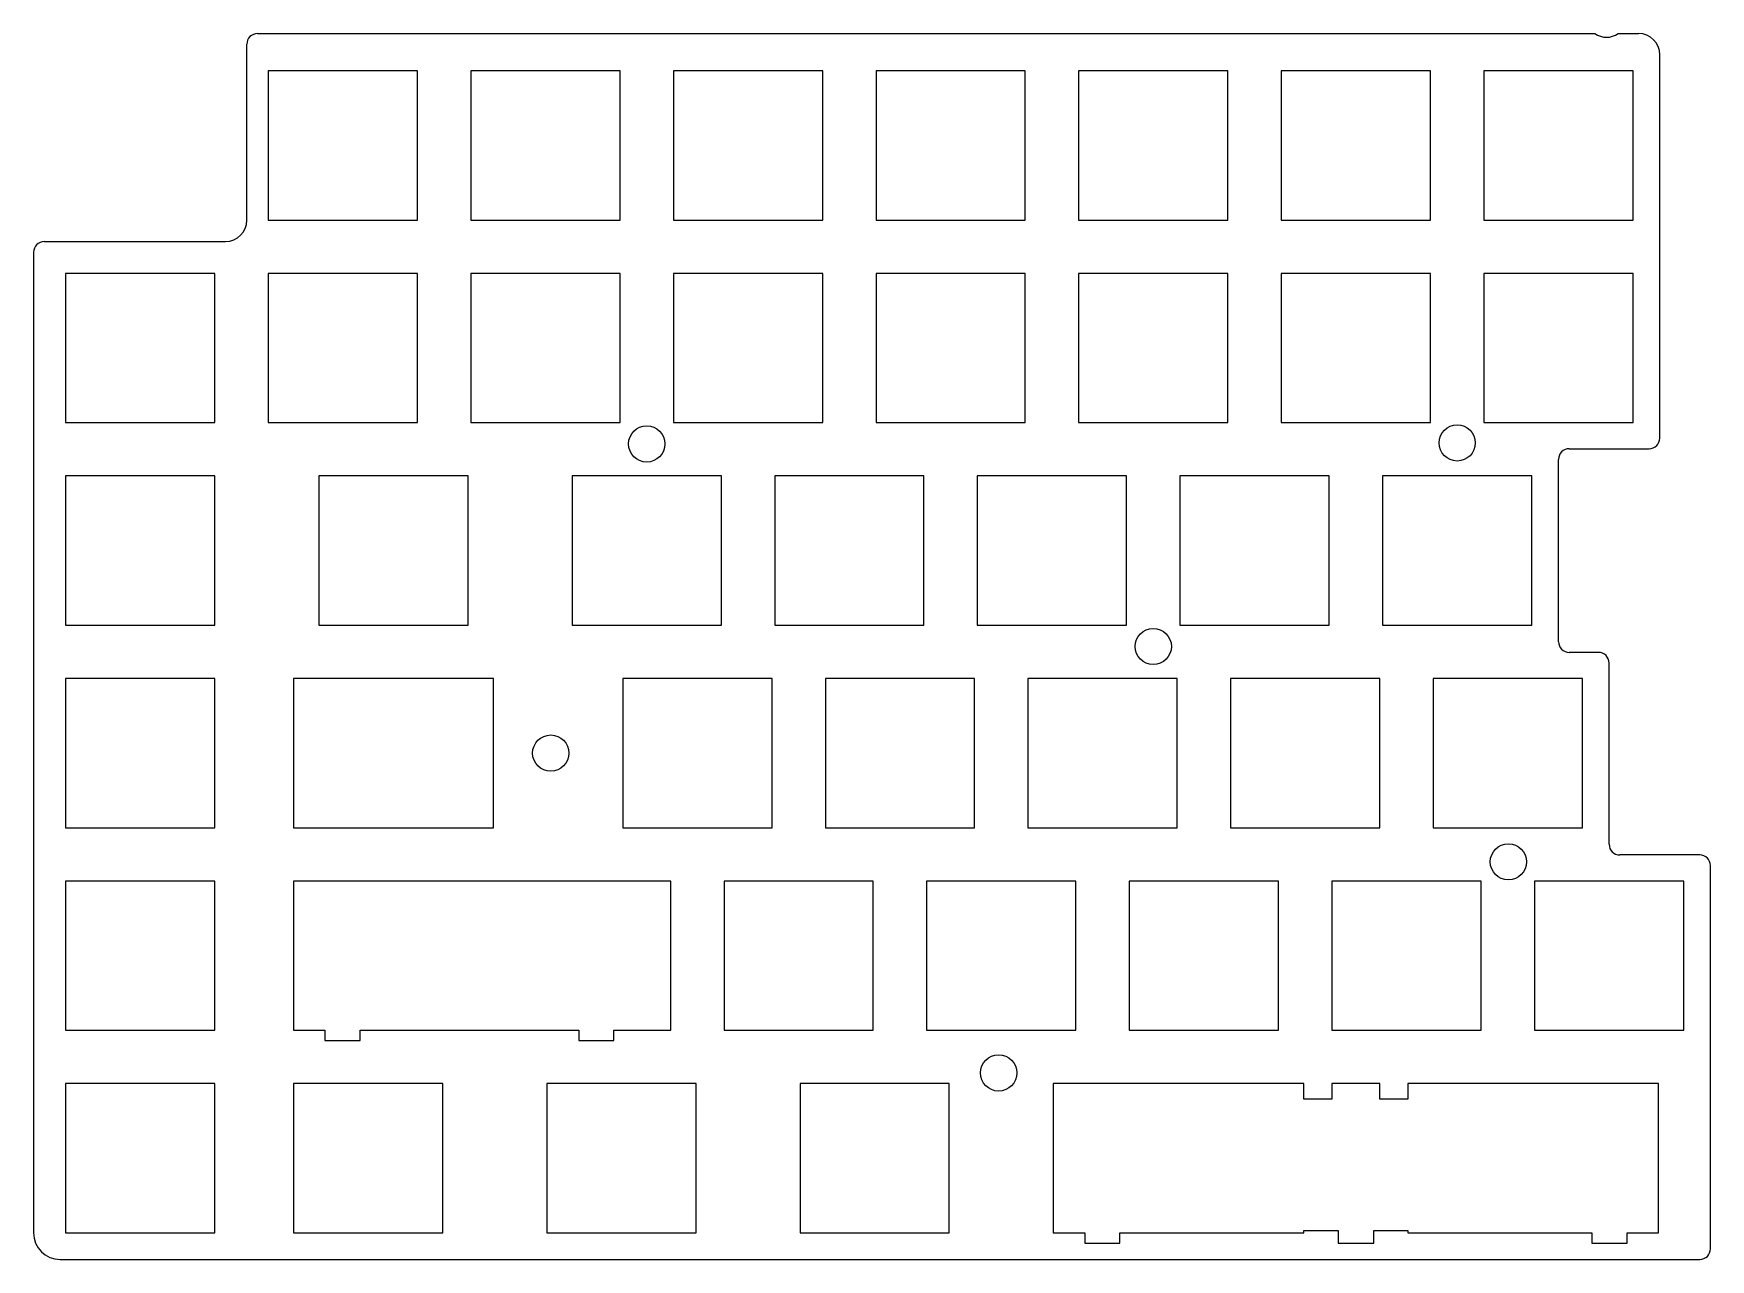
# Model space of a CAD drawing. Header units: millimetres. Extents: x 0 to 157, y 0 to 115.
import ezdxf

# ---------------------------------------------------------------- set-up
doc = ezdxf.new("R2010")
doc.units = ezdxf.units.MM

msp = doc.modelspace()

# ---------------------------------------------------------------- linework, layer by layer
at = {"color": 7, "linetype": 'Continuous', "lineweight": 25}
for p, q in [((20.5002, 115.0004), (145.91663, 115.0004)), ((148.08337, 115.0004), (150, 115.0004)), ((19.5002, 97.485), (19.5002, 114.0004)), ((152, 77.05), (152, 113.0004)), ((21.5002, 111.5004), (21.5002, 97.4996)), ((35.4998, 111.5004), (21.5002, 111.5004)), ((35.4998, 97.4996), (35.4998, 111.5004)), ((40.4994, 111.5004), (40.4994, 97.4996)), ((54.5005, 111.5004), (40.4994, 111.5004)), ((54.5005, 97.4996), (54.5005, 111.5004)), ((59.4995, 111.5004), (59.4995, 97.4996)), ((73.5005, 111.5004), (59.4995, 111.5004)), ((73.5005, 97.4996), (73.5005, 111.5004)), ((78.5005, 111.5004), (78.5005, 97.4996)), ((92.4995, 111.5004), (78.5005, 111.5004)), ((92.4995, 97.4996), (92.4995, 111.5004)), ((97.5005, 111.5004), (97.5005, 97.4996)), ((111.5005, 111.5004), (97.5005, 111.5004)), ((111.5005, 97.4996), (111.5005, 111.5004)), ((116.4995, 111.5004), (116.4995, 97.4996)), ((130.5005, 111.5004), (116.4995, 111.5004)), ((130.5005, 97.4996), (130.5005, 111.5004)), ((135.4995, 111.5004), (135.4995, 97.4996)), ((149.4995, 111.5004), (135.4995, 111.5004)), ((149.4995, 97.4996), (149.4995, 111.5004)), ((21.5002, 97.4996), (35.4998, 97.4996)), ((40.4994, 97.4996), (54.5005, 97.4996)), ((59.4995, 97.4996), (73.5005, 97.4996)), ((78.5005, 97.4996), (92.4995, 97.4996)), ((97.5005, 97.4996), (111.5005, 97.4996)), ((116.4995, 97.4996), (130.5005, 97.4996)), ((135.4995, 97.4996), (149.4995, 97.4996)), ((-0.5, 94.485), (-0.5, 2.5)), ((0.5, 95.485), (17.5002, 95.485)), ((2.4999, 92.5), (2.4999, 78.5004)), ((16.4996, 92.5), (2.4999, 92.5)), ((16.4996, 78.5004), (16.4996, 92.5)), ((21.5002, 92.5), (21.5002, 78.5004)), ((35.4998, 92.5), (21.5002, 92.5)), ((35.4998, 78.5004), (35.4998, 92.5)), ((40.4994, 92.5), (40.4994, 78.5004)), ((54.5005, 92.5), (40.4994, 92.5)), ((54.5005, 78.5004), (54.5005, 92.5)), ((59.4995, 92.5), (59.4995, 78.5004)), ((73.5005, 92.5), (59.4995, 92.5)), ((73.5005, 78.5004), (73.5005, 92.5)), ((78.5005, 92.5), (78.5005, 78.5004)), ((92.4995, 92.5), (78.5005, 92.5)), ((92.4995, 78.5004), (92.4995, 92.5)), ((97.5005, 92.5), (97.5005, 78.5004)), ((111.5005, 92.5), (97.5005, 92.5)), ((111.5005, 78.5004), (111.5005, 92.5)), ((116.4995, 92.5), (116.4995, 78.5004)), ((130.5005, 92.5), (116.4995, 92.5)), ((130.5005, 78.5004), (130.5005, 92.5)), ((135.4995, 92.5), (135.4995, 78.5004)), ((149.4995, 92.5), (135.4995, 92.5)), ((149.4995, 78.5004), (149.4995, 92.5)), ((2.4999, 78.5004), (16.4996, 78.5004)), ((21.5002, 78.5004), (35.4998, 78.5004)), ((40.4994, 78.5004), (54.5005, 78.5004)), ((59.4995, 78.5004), (73.5005, 78.5004)), ((78.5005, 78.5004), (92.4995, 78.5004)), ((97.5005, 78.5004), (111.5005, 78.5004)), ((116.4995, 78.5004), (130.5005, 78.5004)), ((135.4995, 78.5004), (149.4995, 78.5004)), ((143.5, 76.05), (151, 76.05)), ((142.5, 57.95), (142.5, 75.05)), ((2.4999, 73.4994), (2.4999, 59.5001)), ((16.4996, 73.4994), (2.4999, 73.4994)), ((16.4996, 59.5001), (16.4996, 73.4994)), ((26.2504, 73.4994), (26.2504, 59.5001)), ((40.25, 73.4994), (26.2504, 73.4994)), ((40.25, 59.5001), (40.25, 73.4994)), ((49.9997, 73.4994), (49.9997, 59.5001)), ((64.0005, 73.4994), (49.9997, 73.4994)), ((64.0005, 59.5001), (64.0005, 73.4994)), ((68.9995, 73.4994), (68.9995, 59.5001)), ((82.9995, 73.4994), (68.9995, 73.4994)), ((82.9995, 59.5001), (82.9995, 73.4994)), ((88.0005, 73.4994), (88.0005, 59.5001)), ((101.9995, 73.4994), (88.0005, 73.4994)), ((101.9995, 59.5001), (101.9995, 73.4994)), ((106.9995, 73.4994), (106.9995, 59.5001)), ((121.0005, 73.4994), (106.9995, 73.4994)), ((121.0005, 59.5001), (121.0005, 73.4994)), ((125.9995, 73.4994), (125.9995, 59.5001)), ((140.0005, 73.4994), (125.9995, 73.4994)), ((140.0005, 59.5001), (140.0005, 73.4994)), ((2.4999, 59.5001), (16.4996, 59.5001)), ((26.2504, 59.5001), (40.25, 59.5001)), ((49.9997, 59.5001), (64.0005, 59.5001)), ((68.9995, 59.5001), (82.9995, 59.5001)), ((88.0005, 59.5001), (101.9995, 59.5001)), ((106.9995, 59.5001), (121.0005, 59.5001)), ((125.9995, 59.5001), (140.0005, 59.5001)), ((146.25, 56.95), (143.5, 56.95)), ((147.25, 38.95), (147.25, 55.95)), ((2.4999, 54.4991), (2.4999, 40.4998)), ((16.4996, 54.4991), (2.4999, 54.4991)), ((16.4996, 40.4998), (16.4996, 54.4991)), ((23.8747, 54.4991), (23.8747, 40.4998)), ((42.6256, 54.4991), (23.8747, 54.4991)), ((42.6256, 40.4998), (42.6256, 54.4991)), ((54.7495, 54.4991), (54.7495, 40.4998)), ((68.7505, 54.4991), (54.7495, 54.4991)), ((68.7505, 40.4998), (68.7505, 54.4991)), ((73.7505, 54.4991), (73.7505, 40.4998)), ((87.7495, 54.4991), (73.7505, 54.4991)), ((87.7495, 40.4998), (87.7495, 54.4991)), ((92.7505, 54.4991), (92.7505, 40.4998)), ((106.7505, 54.4991), (92.7505, 54.4991)), ((106.7505, 40.4998), (106.7505, 54.4991)), ((111.7495, 54.4991), (111.7495, 40.4998)), ((125.7505, 54.4991), (111.7495, 54.4991)), ((125.7505, 40.4998), (125.7505, 54.4991)), ((130.7495, 54.4991), (130.7495, 40.4998)), ((144.7495, 54.4991), (130.7495, 54.4991)), ((144.7495, 40.4998), (144.7495, 54.4991)), ((2.4999, 40.4998), (16.4996, 40.4998)), ((23.8747, 40.4998), (42.6256, 40.4998)), ((54.7495, 40.4998), (68.7505, 40.4998)), ((73.7505, 40.4998), (87.7495, 40.4998)), ((92.7505, 40.4998), (106.7505, 40.4998)), ((111.7495, 40.4998), (125.7505, 40.4998)), ((130.7495, 40.4998), (144.7495, 40.4998)), ((155.75, 37.95), (148.25, 37.95)), ((156.75, 1), (156.75, 36.95)), ((2.4999, 35.5003), (2.4999, 21.4993)), ((16.4996, 35.5003), (2.4999, 35.5003)), ((16.4996, 21.4993), (16.4996, 35.5003)), ((23.8747, 35.5003), (23.8747, 21.4993)), ((59.2505, 35.5003), (23.8747, 35.5003)), ((59.2505, 21.4993), (59.2505, 35.5003)), ((64.2495, 35.5003), (64.2495, 21.4993)), ((78.2495, 35.5003), (64.2495, 35.5003)), ((78.2495, 21.4993), (78.2495, 35.5003)), ((83.2505, 35.5003), (83.2505, 21.4993)), ((97.2495, 35.5003), (83.2505, 35.5003)), ((97.2495, 21.4993), (97.2495, 35.5003)), ((102.2505, 35.5003), (102.2505, 21.4993)), ((116.2495, 35.5003), (102.2505, 35.5003)), ((116.2495, 21.4993), (116.2495, 35.5003)), ((121.2495, 35.5003), (121.2495, 21.4993)), ((135.2505, 35.5003), (121.2495, 35.5003)), ((135.2505, 21.4993), (135.2505, 35.5003)), ((140.2505, 35.5003), (140.2505, 21.4993)), ((154.2495, 35.5003), (140.2505, 35.5003)), ((154.2495, 21.4993), (154.2495, 35.5003)), ((2.4999, 21.4993), (16.4996, 21.4993)), ((23.8747, 21.4993), (26.825, 21.4993)), ((26.825, 21.4993), (26.825, 20.5291)), ((26.825, 20.5291), (30.1256, 20.5291)), ((30.1256, 21.4993), (50.6252, 21.4993)), ((30.1256, 20.5291), (30.1256, 21.4993)), ((50.6252, 21.4993), (50.6252, 20.5291)), ((50.6252, 20.5291), (53.9255, 20.5291)), ((53.9255, 21.4993), (59.2505, 21.4993)), ((53.9255, 20.5291), (53.9255, 21.4993)), ((64.2495, 21.4993), (78.2495, 21.4993)), ((83.2505, 21.4993), (97.2495, 21.4993)), ((102.2505, 21.4993), (116.2495, 21.4993)), ((121.2495, 21.4993), (135.2505, 21.4993)), ((140.2505, 21.4993), (154.2495, 21.4993)), ((2.4999, 16.4998), (2.4999, 2.50027)), ((16.4996, 16.4998), (2.4999, 16.4998)), ((16.4996, 2.50027), (16.4996, 16.4998)), ((23.8747, 16.4998), (23.8747, 2.50027)), ((37.8754, 16.4998), (23.8747, 16.4998)), ((37.8754, 2.50027), (37.8754, 16.4998)), ((47.6252, 16.4998), (47.6252, 2.50027)), ((61.6245, 16.4998), (47.6252, 16.4998)), ((61.6245, 2.50027), (61.6245, 16.4998)), ((71.3755, 16.4998), (71.3755, 2.50027)), ((85.3755, 16.4998), (71.3755, 16.4998)), ((85.3755, 2.50027), (85.3755, 16.4998)), ((95.1245, 16.4998), (95.1245, 2.50027)), ((118.6245, 16.4998), (95.1245, 16.4998)), ((118.6245, 15.0294), (118.6245, 16.4998)), ((121.2495, 16.4998), (121.2495, 15.0294)), ((125.7505, 16.4998), (121.2495, 16.4998)), ((125.7505, 15.0294), (125.7505, 16.4998)), ((128.3755, 16.4998), (128.3755, 15.0294)), ((151.8755, 16.4998), (128.3755, 16.4998)), ((151.8755, 2.50027), (151.8755, 16.4998)), ((121.2495, 15.0294), (118.6245, 15.0294)), ((128.3755, 15.0294), (125.7505, 15.0294)), ((2.4999, 2.50027), (16.4996, 2.50027)), ((23.8747, 2.50027), (37.8754, 2.50027)), ((47.6252, 2.50027), (61.6245, 2.50027)), ((71.3755, 2.50027), (85.3755, 2.50027)), ((95.1245, 2.50027), (98.0755, 2.50027)), ((98.0755, 2.50027), (98.0755, 1.53013)), ((101.3755, 2.50027), (118.6245, 2.50027)), ((101.3755, 1.53013), (101.3755, 2.50027)), ((118.6245, 2.7304), (121.8255, 2.7304)), ((118.6245, 2.50027), (118.6245, 2.7304)), ((121.8255, 2.7304), (121.8255, 1.53013)), ((125.1755, 2.7304), (128.3755, 2.7304)), ((125.1755, 1.53013), (125.1755, 2.7304)), ((128.3755, 2.7304), (128.3755, 2.50027)), ((128.3755, 2.50027), (145.6245, 2.50027)), ((145.6245, 2.50027), (145.6245, 1.53013)), ((148.9245, 2.50027), (151.8755, 2.50027)), ((148.9245, 1.53013), (148.9245, 2.50027)), ((2, 0), (155.75, 0)), ((98.0755, 1.53013), (101.3755, 1.53013)), ((121.8255, 1.53013), (125.1755, 1.53013)), ((145.6245, 1.53013), (148.9245, 1.53013))]:
    msp.add_line(p, q, dxfattribs=at)
for centre in [(57, 76.5), (133, 76.6), (104.5, 57.5), (48, 47.5), (137.8, 37.3), (90, 17.5)]:
    msp.add_circle(centre, 1.7, dxfattribs=at)
for centre, radius, start, end in [((20.5002, 114.0004), 1, 90, 180), ((147, 116.5), 1.85, 234.154066, 305.845934), ((150, 113.0004), 2, 0, 90), ((17.5002, 97.485), 2, 270, 0), ((0.5, 94.485), 1, 90, 180), ((143.5, 75.05), 1, 90, 180), ((151, 77.05), 1, 270, 0), ((143.5, 57.95), 1, 180, 270), ((146.25, 55.95), 1, 0, 90), ((148.25, 38.95), 1, 180, 270), ((155.75, 36.95), 1, 0, 90), ((2, 2.5), 2.5, 180, 270), ((155.75, 1), 1, 270, 0)]:
    msp.add_arc(centre, radius, start, end, dxfattribs=at)

doc.saveas('drawing.dxf')
